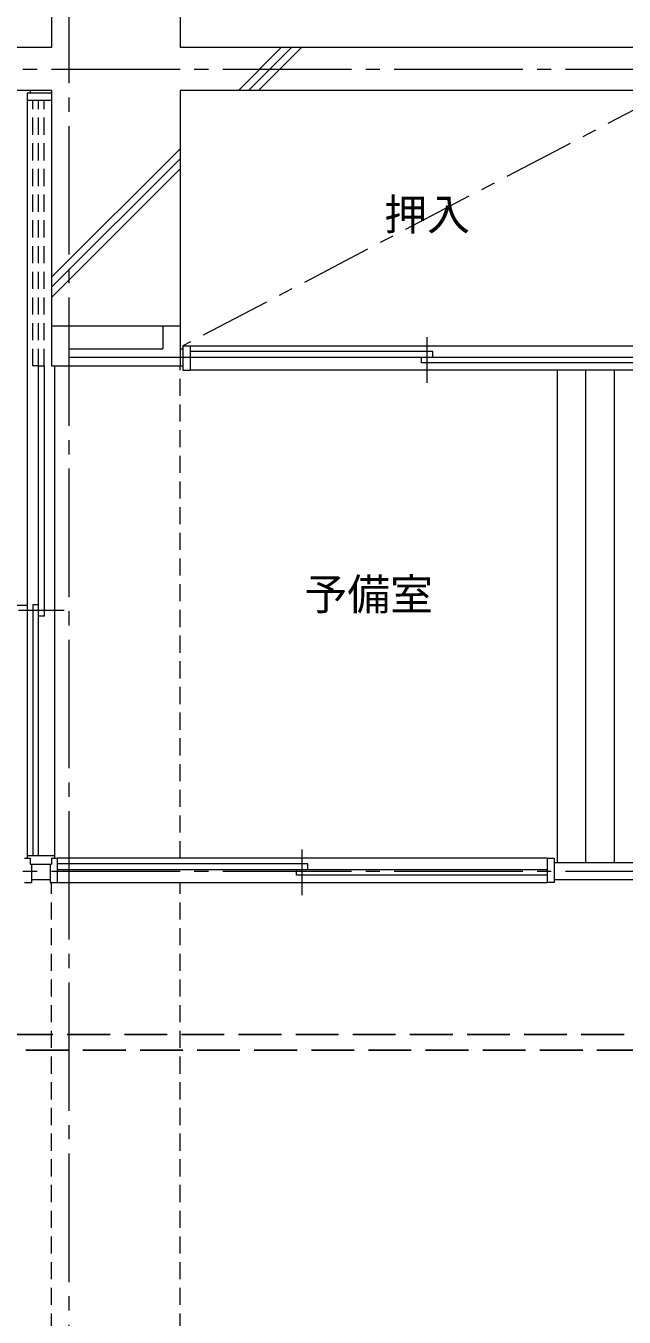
# Model space of a CAD drawing. Units: millimetres at full size, sheet at 1:50; details may follow other scales. Extents: x -9674 to 9699, y -6794 to 6791.
# Drawn here: x -3182 to -1087, y -853 to 3672 of the extents above; entities that cross this region are included whole.
import ezdxf
from ezdxf.enums import TextEntityAlignment as Align

# ---------------------------------------------------------------- set-up
doc = ezdxf.new("R2010")
doc.units = ezdxf.units.MM
doc.header["$LTSCALE"] = 50
for name, pattern in [('CHAIN1', [8, 5, -1, 1, -1]), ('CHAIN2', [12, 9, -1, 1, -1]), ('DASHED1', [1.8, 1.2, -0.6]), ('DASHED3', [4, 3, -1])]:
    doc.linetypes.add(name, pattern=pattern)
for name, color, linetype, lineweight in [('1-0_芯', 134, 'CHAIN2', 9), ('1-1_躯体', 134, 'Continuous', 9), ('1-2_間仕切', 134, 'Continuous', 9), ('1-3_建具', 134, 'Continuous', 9), ('1-4_仕上げ', 134, 'Continuous', 9), ('1-7_その他', 134, 'DASHED1', 9), ('1-8_ハッチ', 134, 'Continuous', 9), ('1-C_梁', 134, 'DASHED1', 9), ('2-2', 5, 'DASHED3', 25)]:
    doc.layers.add(name, color=color, linetype=linetype, lineweight=lineweight)
doc.layers.add('1-A_文字', color=134, linetype='Continuous')
doc.styles.add('ＭＳ ゴシック', font='')
doc.styles.get('ＭＳ ゴシック').set_extended_font_data('MS Gothic')

msp = doc.modelspace()

# ---------------------------------------------------------------- linework, layer by layer
at = {"layer": '1-0_芯'}
for p, q in [((-3032.5, 4520.51), (-3032.5, -3699.49)), ((-8492.5, 3520.51), (8517.5, 3520.51)), ((-3032.5, 2510.51), (-892.5, 2510.51)), ((-8492.5, 710.51), (3087.5, 710.51))]:
    msp.add_line(p, q, dxfattribs=at)
at = {"layer": '1-1_躯体'}
for p, q in [((-3092.5, 4420.51), (-3092.5, 3595.51)), ((-3092.5, 3595.51), (-6692.5, 3595.51)), ((1857.5, 3595.51), (-2642.5, 3595.51)), ((-3092.5, 3445.51), (-6692.5, 3445.51)), ((-3092.5, 3445.51), (-3092.5, 2620.51)), ((-2642.5, 3445.51), (-2642.5, 2620.51)), ((1857.5, 3445.51), (-2642.5, 3445.51)), ((-3092.5, 2620.51), (-2642.5, 2620.51))]:
    msp.add_line(p, q, dxfattribs=at)
msp.add_lwpolyline([(-3092.5, 4420.51), (-2642.5, 4420.51), (-2642.5, 3595.51)], dxfattribs=at)
at = {"layer": '1-2_間仕切'}
for p, q in [((-3167.5, 3445.51), (-3167.5, 3435.51)), ((-3092.5, 2620.51), (-3092.5, 2480.51)), ((-2702.5, 2620.51), (-2702.5, 2540.51)), ((-2642.5, 2620.51), (-2642.5, 2480.51)), ((-2642.5, 2540.51), (-2632.5, 2540.51)), ((-3092.5, 2480.51), (-2642.5, 2480.51)), ((-2642.5, 2480.51), (-2632.5, 2480.51)), ((-1332.5, 740.51), (-922.5, 740.51)), ((-1332.5, 680.51), (907.5, 680.51))]:
    msp.add_line(p, q, dxfattribs=at)
msp.add_lwpolyline([(-3032.5, 2620.51), (-3032.5, 2540.51), (-2702.5, 2540.51)], dxfattribs=at)
at = {"layer": '1-3_建具'}
for p, q in [((-3092.5, 3410.51), (-3177.5, 3410.51)), ((-3177.5, 3410.51), (-3177.5, 765.51)), ((-1777.5, 2421.34), (-1777.5, 2581.34)), ((-2632.5, 2550.51), (-2607.5, 2550.51)), ((-2632.5, 2550.51), (-2632.5, 2465.51)), ((-2607.5, 2550.51), (-2607.5, 2465.51)), ((-2607.5, 2550.51), (-947.5, 2550.51)), ((-1757.5, 2531.34), (-2607.5, 2531.34)), ((-2607.5, 2511.34), (-1757.5, 2511.34)), ((-1797.5, 2491.34), (-1797.5, 2511.34)), ((-1797.5, 2511.34), (-947.5, 2511.34)), ((-947.5, 2491.34), (-1797.5, 2491.34)), ((-1757.5, 2511.34), (-1757.5, 2531.34)), ((-3138.33, 1603.01), (-3138.33, 2480.51)), ((-3138.33, 2480.51), (-3118.33, 2480.51)), ((-3118.33, 2480.51), (-3118.33, 1603.01)), ((-3082.5, 2480.51), (-3082.5, 765.51)), ((-2632.5, 2465.51), (-2607.5, 2465.51)), ((-947.5, 2465.51), (-2607.5, 2465.51)), ((-3138.33, 1643.01), (-3158.33, 1643.01)), ((-3158.33, 1643.01), (-3158.33, 765.51)), ((-3138.33, 765.51), (-3138.33, 1643.01)), ((-3048.33, 1623.01), (-3208.33, 1623.01)), ((-3118.33, 1603.01), (-3138.33, 1603.01)), ((-2215, 626.34), (-2215, 786.34)), ((-3187.5, 755.51), (-3177.5, 755.51)), ((-3177.5, 765.51), (-3082.5, 765.51)), ((-3177.5, 765.51), (-3177.5, 755.51)), ((-3167.5, 734.51), (-3092.5, 734.51)), ((-3162.5, 734.51), (-3162.5, 670.51)), ((-3097.5, 734.51), (-3097.5, 670.51)), ((-3092.5, 755.51), (-3092.5, 734.51)), ((-3092.5, 755.51), (-3082.5, 755.51)), ((-3082.5, 765.51), (-3082.5, 755.51)), ((-1357.5, 755.51), (-3072.5, 755.51)), ((-2195, 736.34), (-3072.5, 736.34)), ((-2195, 716.34), (-2195, 736.34)), ((-1357.5, 755.51), (-1357.5, 670.51)), ((-1357.5, 755.51), (-1332.5, 755.51)), ((-1332.5, 755.51), (-1332.5, 670.51)), ((-3162.5, 680.51), (-3097.5, 680.51)), ((-3072.5, 716.34), (-2195, 716.34)), ((-2235, 696.34), (-2235, 716.34)), ((-2235, 716.34), (-1357.5, 716.34)), ((-1357.5, 696.34), (-2235, 696.34)), ((-3187.5, 670.51), (-3162.5, 670.51)), ((-3097.5, 670.51), (-3072.5, 670.51)), ((-3072.5, 670.51), (-1357.5, 670.51)), ((-1332.5, 670.51), (-1357.5, 670.51))]:
    msp.add_line(p, q, dxfattribs=at)
at = {"layer": '1-3_建具', "linetype": 'DASHED1'}
for p, q in [((-3158.33, 2480.51), (-3158.33, 3410.51)), ((-3138.33, 2480.51), (-3138.33, 3410.51)), ((-3118.33, 2480.51), (-3118.33, 3410.51)), ((-3138.33, 2480.51), (-3158.33, 2480.51))]:
    msp.add_line(p, q, dxfattribs=at)
at = {"layer": '1-3_建具'}
for points in [[(-3092.5, 3435.51), (-3177.5, 3435.51), (-3177.5, 3410.51)], [(-3177.5, 755.51), (-3167.5, 755.51), (-3167.5, 734.51)], [(-3082.5, 755.51), (-3072.5, 755.51), (-3072.5, 670.51)]]:
    msp.add_lwpolyline(points, dxfattribs=at)
at = {"layer": '1-4_仕上げ'}
for p, q in [((-1322.5, 2465.51), (-1322.5, 740.51)), ((-1222.5, 2465.51), (-1222.5, 740.51)), ((-1122.5, 2465.51), (-1122.5, 740.51)), ((-6645.5, 1642.18), (-3177.5, 1642.18))]:
    msp.add_line(p, q, dxfattribs=at)
at = {"layer": '1-7_その他', "linetype": 'CHAIN1'}
msp.add_line((-922.5, 3445.51), (-2632.5, 2550.51), dxfattribs=at)
at = {"layer": '1-8_ハッチ'}
for p, q in [((-2438.09, 3445.51), (-2288.09, 3595.51)), ((-2402.73, 3445.51), (-2252.73, 3595.51)), ((-2367.38, 3445.51), (-2217.38, 3595.51)), ((-3092.5, 2791.1), (-2642.5, 3241.1)), ((-3092.5, 2755.74), (-2642.5, 3205.74)), ((-3092.5, 2720.39), (-2642.5, 3170.39))]:
    msp.add_line(p, q, dxfattribs=at)
at = {"layer": '1-C_梁'}
for p, q in [((-2642.5, 755.51), (-2642.5, 2480.51)), ((-3092.5, -1799.49), (-3092.5, 670.51)), ((-2642.5, -1799.49), (-2642.5, 670.51))]:
    msp.add_line(p, q, dxfattribs=at)
at = {"layer": '2-2'}
for p, q in [((112.39, 137.83), (-3443.76, 137.83)), ((167.34, 82.87), (-3329.41, 82.87))]:
    msp.add_line(p, q, dxfattribs=at)

# ---------------------------------------------------------------- texts
at = {"layer": '1-A_文字', "style": 'ＭＳ ゴシック'}
for s, p in [('押入', (-1927.5, 2923.01)), ('予備室', (-2207.01, 1592.2))]:
    msp.add_text(s, height=110, dxfattribs=at).set_placement(p, align=Align.BOTTOM_LEFT)

doc.saveas('drawing.dxf')
